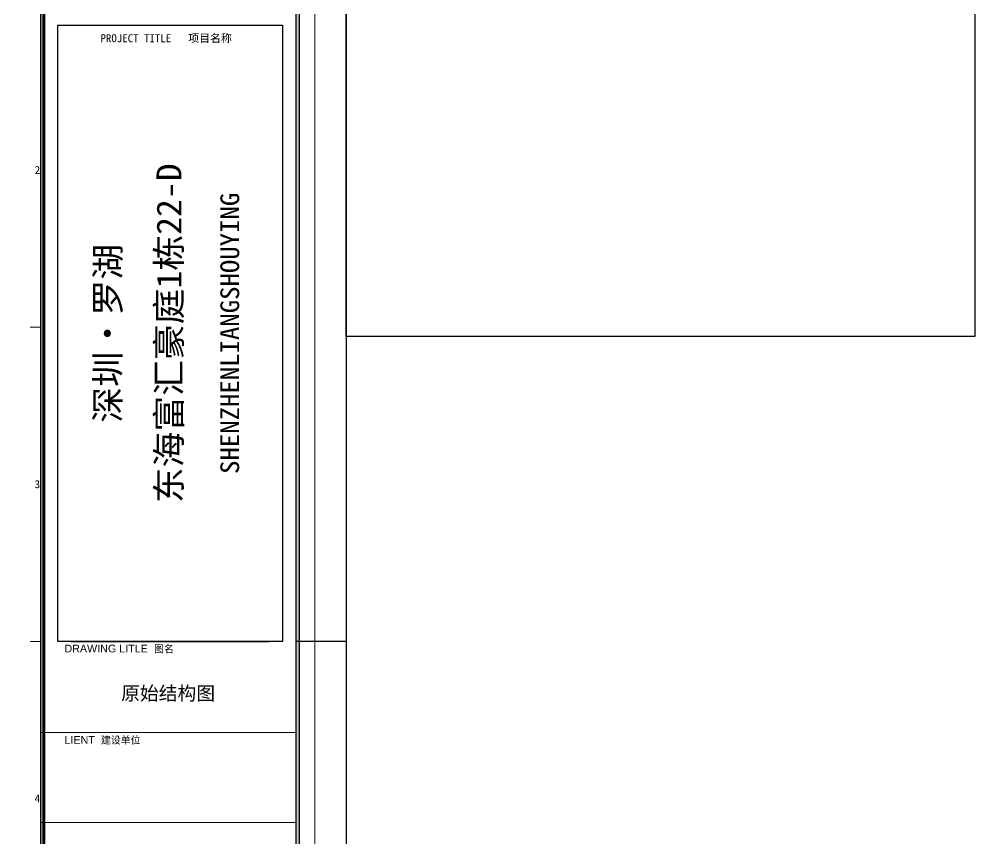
# Model space of a CAD drawing. Header units: millimetres. Extents: x -23568 to 99064, y -162914 to -58422.
# Drawn here: x 32490 to 40091, y -106093 to -99571 of the extents above; entities that cross this region are included whole.
import ezdxf
from ezdxf.enums import TextEntityAlignment as Align

# ---------------------------------------------------------------- set-up
doc = ezdxf.new("R2010")
doc.units = ezdxf.units.MM
doc.header["$LTSCALE"] = 0.01
doc.layers.add('W-图框', color=251, linetype='Continuous')
doc.styles.add('A2图框$0$WMF-黑体0', font='simhei.ttf')
doc.styles.add('WMF-Arial0', font='arial.ttf')
doc.styles.add('WMF-宋体0', font='')
doc.styles.add('WMF-黑体0', font='simhei.ttf')
doc.styles.get('WMF-宋体0').set_extended_font_data('SimSun', bold=True)

# ---------------------------------------------------------------- blocks, each defined once
blk = doc.blocks.new('ET634563464')
at = {"layer": 'W-图框', "linetype": 'ByBlock'}
h = blk.add_hatch(color=153, dxfattribs=at)
h.paths.add_polyline_path([(85815.6, 34916.5), (107555.1, 34916.5), (107555.1, 19318.8), (85815.6, 19318.8)])
h.paths.add_polyline_path([(85843.2, 34888.8), (107527.5, 34888.8), (107527.5, 19346.4), (85843.2, 19346.4)], flags=16)
blk.add_hatch(color=153, dxfattribs=at).paths.add_polyline_path([(105283.5, 34888.8), (105314.8, 34888.8), (105314.8, 19346.4), (105283.5, 19346.4)])
at = {"color": 153, "lineweight": 0}
for points in [[(107527.5, 26316.6), (105283.5, 26316.6)], [(107527.5, 25524.2), (105283.5, 25524.2)]]:
    blk.add_lwpolyline(points, dxfattribs=at)
at = {"layer": 'W-图框', "color": 2, "lineweight": 0}
for p, q in [((105189.6, 29883.5), (105283.5, 29883.5)), ((105283.5, 27117.6), (105189.6, 27117.6))]:
    blk.add_line(p, q, dxfattribs=at)
at = {"layer": 'W-图框', "color": 2, "linetype": 'ByBlock'}
blk.add_line((107970, 27117.6), (107527.5, 27117.6), dxfattribs=at)
at = {"layer": 'W-图框', "color": 151, "linetype": 'ByBlock'}
blk.add_lwpolyline([(84736.9, 35331.4), (107970, 35331.4), (107970, 18903.9), (84736.9, 18903.9)], close=True, dxfattribs=at)
at = {"layer": 'W-图框', "color": 2, "lineweight": 0}
blk.add_lwpolyline([(85013.5, 35054.8), (107693.4, 35054.8), (107693.4, 19180.5), (85013.5, 19180.5)], close=True, dxfattribs=at)
at = {"layer": 'W-图框', "color": 153, "linetype": 'ByBlock'}
for points in [[(85815.6, 34916.5), (107555.1, 34916.5), (107555.1, 19318.8), (85815.6, 19318.8)], [(85843.2, 34888.8), (85843.2, 19346.4), (105314.8, 19346.4), (105314.8, 34888.8)], [(85843.2, 34888.8), (107527.5, 34888.8), (107527.5, 19346.4), (85843.2, 19346.4)], [(105283.5, 34888.8), (105314.8, 34888.8), (105314.8, 19346.4), (105283.5, 19346.4)], [(107527.5, 19346.4), (105314.8, 19346.4), (105314.8, 34888.8), (107527.5, 34888.8)], [(105432.1, 32539.7), (107410.1, 32539.7), (107410.1, 27117.6), (105432.1, 27117.6)]]:
    blk.add_lwpolyline(points, close=True, dxfattribs=at)
at = {"layer": 'W-图框', "color": 2, "lineweight": 0, "style": 'A2图框$0$WMF-黑体0'}
for s, p in [('2', (105252.9, 31266.4)), ('3', (105252.9, 28500.5)), ('4', (105252.9, 25734.7))]:
    blk.add_text(s, height=70.4, dxfattribs=at).set_placement(p, align=Align.MIDDLE)

msp = doc.modelspace()

# ---------------------------------------------------------------- linework, layer by layer
msp.add_lwpolyline([(35091.1, -97097.7), (40091.1, -97097.7), (40091.1, -102097.7), (35091.1, -102097.7)], close=True)
at = {"color": 153, "lineweight": -3}
msp.add_lwpolyline([(15091.1, -97497.7), (32677, -97497.7), (32677, -111546.2), (15091.1, -111546.2)], close=True, dxfattribs=at)
at = {"layer": 'W-图框', "color": 153, "linetype": 'ByBlock'}
msp.add_line((32903.2, -104521.9), (34479, -104521.9), dxfattribs=at)

# ---------------------------------------------------------------- block references
at = {"xscale": 0.9038816989722264, "yscale": 0.9038816989722264, "zscale": 0.9038816989722264}
msp.add_blockref('ET634563464', (-62501, -129033), dxfattribs=at)

# ---------------------------------------------------------------- texts
at = {"color": 159, "lineweight": 0}
for s, height, style, p in [('DRAWING LITLE    ', 61.024, 'WMF-Arial0', (32850.2, -104609.8)), ('图名', 57.92, 'WMF-黑体0', (33562.5, -104609.8)), ('LIENT  ', 61.02, 'WMF-Arial0', (32850.2, -105336.4)), ('建设单位', 57.92, 'WMF-黑体0', (33139.8, -105336.4))]:
    msp.add_text(s, height=height, dxfattribs=dict(at, style=style)).set_placement(p)
at = {"color": 2, "lineweight": 0, "style": 'WMF-宋体0', "width": 1.05}
for tag, text, height, p in [('东海富汇豪庭1栋22-D', '项目地址', 198.82, (33780.9, -102071.5)), ('SHENZHENLIANGSHOUYING', '项目名称', 149.12, (34239.6, -102071.5)), ('深圳·罗湖', '项目名称', 198.82, (33294.1, -102071.5))]:
    msp.add_attdef(tag, text=text, height=height, rotation=90, dxfattribs=at).set_placement(p, align=Align.CENTER)
at = {"color": 2, "lineweight": 0, "style": 'WMF-黑体0'}
msp.add_attdef('原始结构图', text='图名', height=109.47, dxfattribs=at).set_placement((33674.8, -104933), align=Align.MIDDLE)
at = {"layer": 'W-图框', "color": 159, "lineweight": 0, "style": 'A2图框$0$WMF-黑体0'}
for s, p in [('PROJECT TITLE    ', (33136.8, -99755.4)), ('                项目名称', (33141.9, -99755.4))]:
    msp.add_text(s, height=63.636, dxfattribs=at).set_placement(p)

doc.saveas('drawing.dxf')
